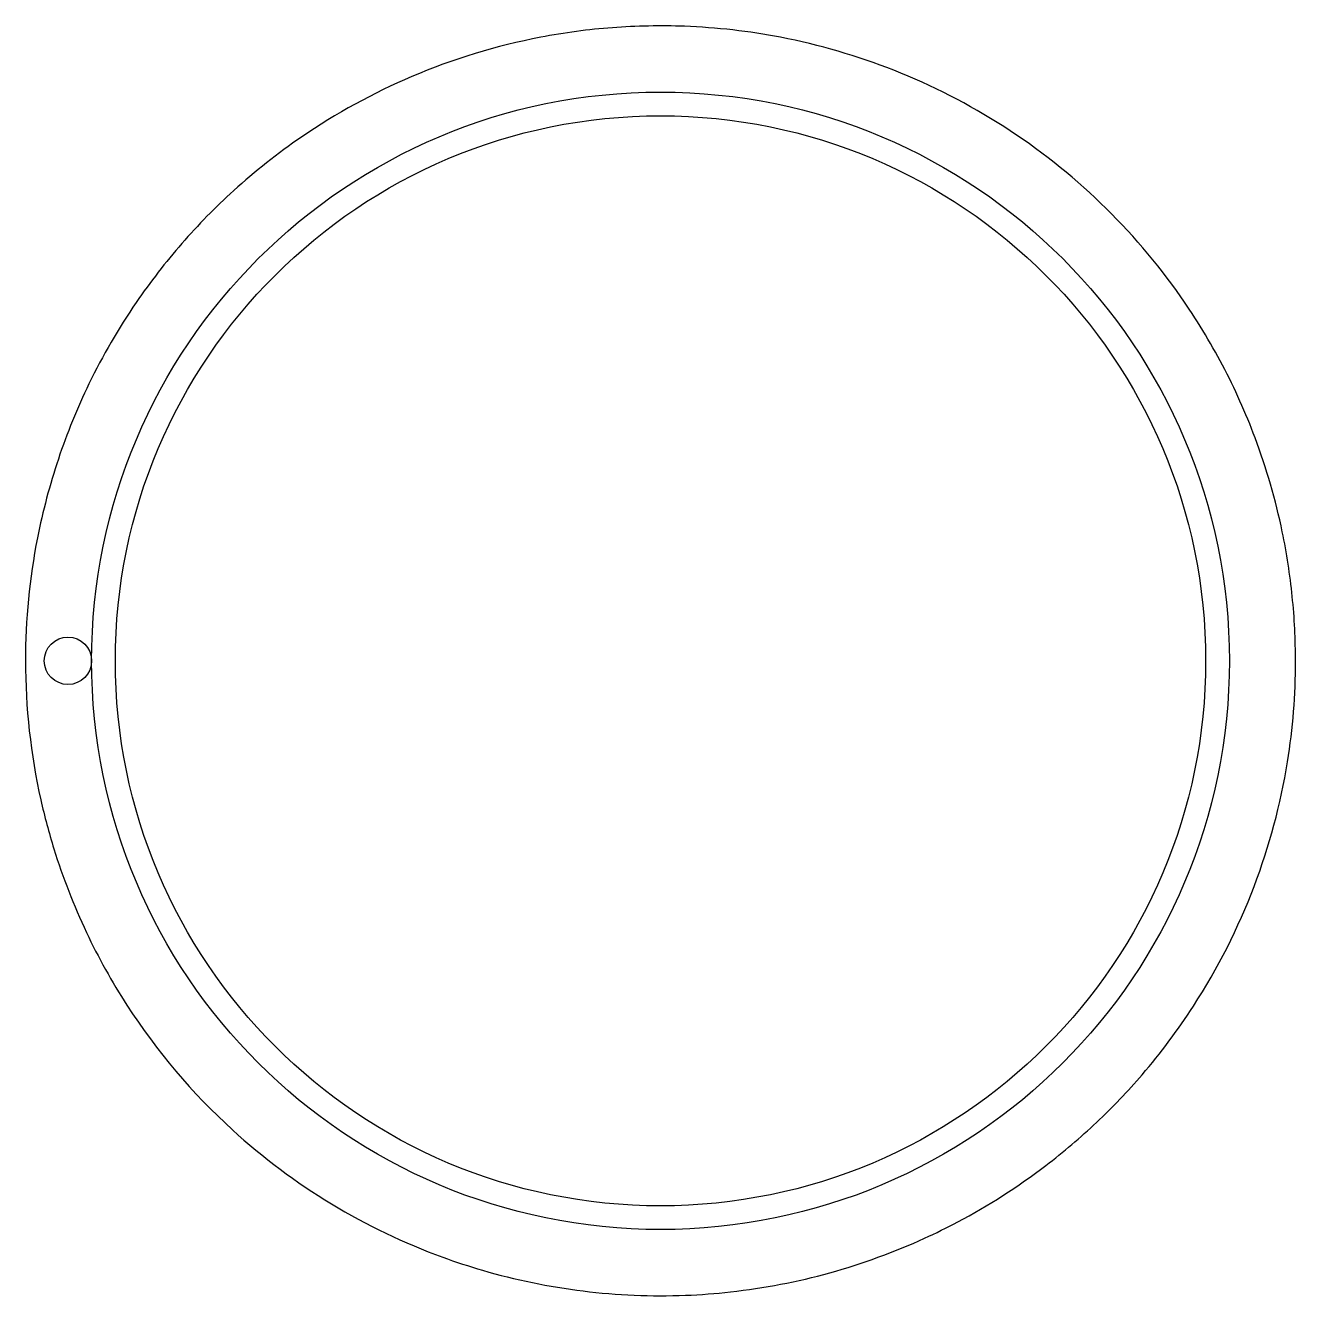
# Model space of a CAD drawing. Header units: millimetres. Extents: x -67 to 67, y -67 to 67.
import ezdxf

# ---------------------------------------------------------------- set-up
doc = ezdxf.new("R2010")
doc.units = ezdxf.units.MM
doc.layers.get('0').update_dxf_attribs({"linetype": 'CONTINUOUS'})

msp = doc.modelspace()

# ---------------------------------------------------------------- linework, layer by layer
for centre, radius in [((0, 0), 60), ((0, 0), 57.5), ((-62.5, 0), 2.5)]:
    msp.add_circle(centre, radius)
msp.add_open_spline([(66.98, -0.05), (66.98, -3.58), (66.7, -7.14), (65.41, -15.15), (64.22, -19.57), (60.95, -28.19), (58.79, -32.44), (54.57, -38.96), (52.76, -41.38), (49.28, -45.43), (47.68, -47.1), (44.29, -50.3), (42.51, -51.82), (37.71, -55.48), (34.59, -57.48), (30.2, -59.8), (29.03, -60.38), (24.64, -62.38), (21.29, -63.61), (14.44, -65.51), (10.92, -66.18), (5.81, -66.75), (4.22, -66.87), (-0.95, -67.07), (-4.57, -66.92), (-11.75, -66.04), (-15.31, -65.31), (-20.19, -63.88), (-21.59, -63.42), (-27.03, -61.44), (-30.98, -59.55), (-38.44, -55.03), (-41.95, -52.4), (-49.37, -45.63), (-53.14, -41.18), (-57.87, -33.86), (-59.3, -31.29), (-61.89, -25.8), (-63.04, -22.85), (-64.51, -18.13), (-64.97, -16.41), (-66.43, -9.88), (-66.98, -4.92), (-66.98, 0), (-66.98, 4.32), (-66.56, 8.68), (-65.16, 15.78), (-64.42, 18.57), (-62.6, 24), (-61.53, 26.64), (-58.84, 32.19), (-57.17, 35.07), (-53.81, 39.97), (-52.2, 42.05), (-48.77, 45.99), (-46.95, 47.85), (-42.77, 51.64), (-40.38, 53.53), (-34.21, 57.76), (-30.29, 59.9), (-21.9, 63.48), (-17.31, 64.88), (-10.13, 66.26), (-7.6, 66.6), (-2.53, 66.98), (0, 67.03), (5.92, 66.81), (9.32, 66.42), (16.76, 64.99), (20.77, 63.81), (28.63, 60.71), (32.53, 58.71), (39.87, 54), (43.31, 51.28), (49.54, 45.29), (52.39, 41.97), (56.5, 36.08), (57.97, 33.67), (60.59, 28.7), (61.73, 26.15), (63.92, 20.31), (64.89, 16.98), (66.05, 11.35), (66.4, 9.07), (66.87, 4.51), (66.98, 2.23), (66.98, -0.05)], degree=3, knots=[-20.916832, -20.916832, -20.916832, -20.916832, -19.860504, -19.860504, -18.505874, -18.505874, -17.096824, -17.096824, -16.198883, -16.198883, -15.502982, -15.502982, -14.807082, -14.807082, -13.710999, -13.710999, -13.321921, -13.321921, -12.264151, -12.264151, -11.206377, -11.206377, -10.729944, -10.729944, -9.654241, -9.654241, -8.578534, -8.578534, -8.137967, -8.137967, -6.841981, -6.841981, -5.54599, -5.54599, -3.830052, -3.830052, -2.954014, -2.954014, -2.009479, -2.009479, -1.477007, -1.477007, 0, 0, 0, 1.295991, 1.295991, 2.150654, 2.150654, 3.005316, 3.005316, 3.991237, 3.991237, 4.771603, 4.771603, 5.55197, 5.55197, 6.45538, 6.45538, 7.77593, 7.77593, 9.191667, 9.191667, 9.950125, 9.950125, 10.708583, 10.708583, 11.72098, 11.72098, 12.959884, 12.959884, 14.255875, 14.255875, 15.55186, 15.55186, 16.847851, 16.847851, 17.685794, 17.685794, 18.523737, 18.523737, 19.548764, 19.548764, 20.232798, 20.232798, 20.916832, 20.916832, 20.916832, 20.916832])

doc.saveas('drawing.dxf')
